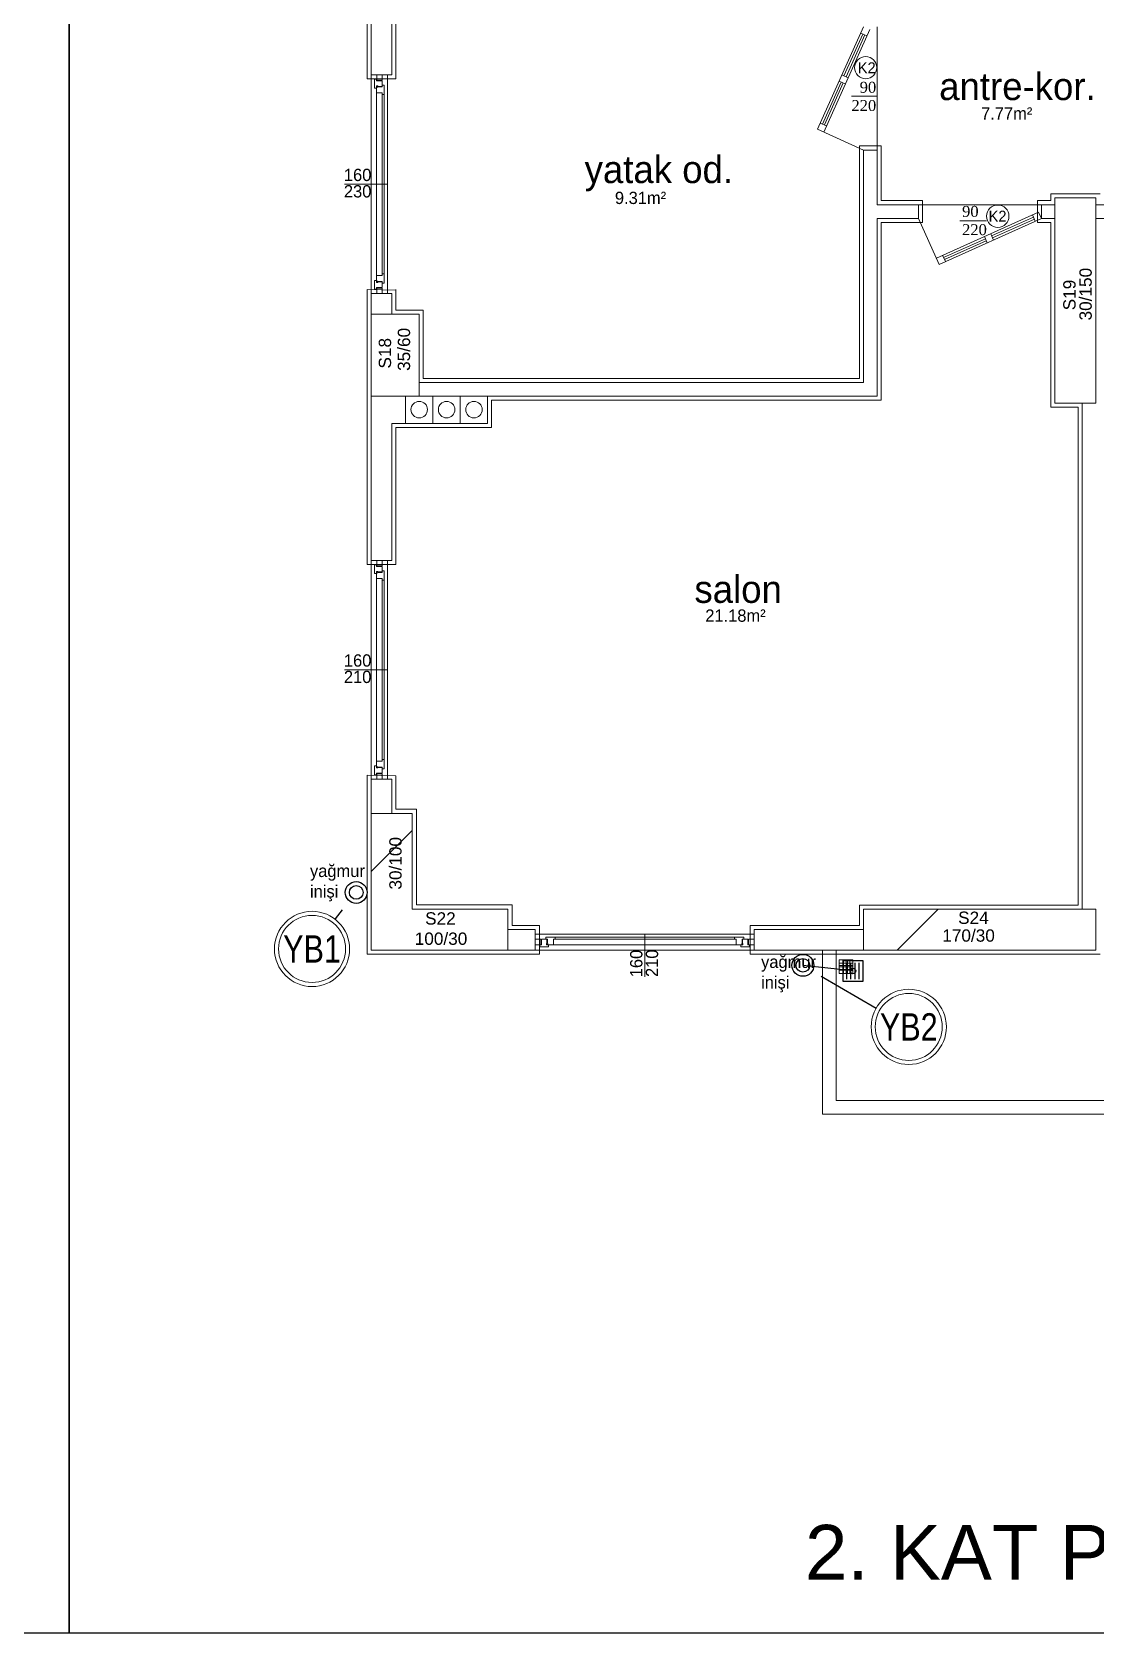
# Model space of a CAD drawing. Header units: centimetres. Extents: x 247352 to 270197, y -444050 to -441150.
# Drawn here: x 256590 to 257368, y -444050 to -442880 of the extents above; entities that cross this region are included whole.
import ezdxf
from ezdxf.enums import TextEntityAlignment as Align

# ---------------------------------------------------------------- set-up
doc = ezdxf.new("R2010")
doc.units = ezdxf.units.CM
for name, color, linetype, lineweight in [('ROTAS-MIMARI', 8, 'Continuous', 13), ('ROTAS-MIMARI-YAZI', 8, 'Continuous', 13), ('ROTAS-SIHHI-YAGMUR-NO', 3, 'Continuous', 18)]:
    doc.layers.add(name, color=color, linetype=linetype, lineweight=lineweight)
for name, color, linetype in [('ROTAS-PAFTA', 144, 'Continuous'), ('ROTAS-PAFTA-YAZI', 7, 'Continuous'), ('ROTAS-SEMBOL-KILAVUZ', 9, 'Continuous'), ('ROTAS-SIHHI-SEMBOL', 5, 'Continuous'), ('ROTAS-SIHHI-YAGMUR', 3, 'Continuous')]:
    doc.layers.add(name, color=color, linetype=linetype)
doc.styles.add('arial_1_18', font='arial.ttf', dxfattribs={"height": 0.2})
doc.styles.add('ROTAS-YAZI', font='arial.ttf')
pattern_1 = [(45, (11759398.05, -21881944.5), (-441.941738, 441.941738), []), (45, (11759840, -21881944.5), (-441.941738, 441.941738), [781.25, -156.25, 0, -156.25])]

# ---------------------------------------------------------------- blocks, each defined once
blk = doc.blocks.new('ROTAS-S2-BALKON-SUZGECI')
for p, q in [((-4.5, -6), (-4.5, 6)), ((-1.5, -6), (-1.5, 6)), ((1.5, -6), (1.5, 6)), ((4.5, -6), (4.5, 6))]:
    blk.add_line(p, q)
blk.add_lwpolyline([(-7.5, -7.5), (7.5, -7.5), (7.5, 7.5), (-7.5, 7.5)], close=True)
blk.add_circle((0, 0), 2)
blk = doc.blocks.new('ROTAS-S2-KOLON-YAGMUR')
at = {"color": 3}
for radius in [8, 5]:
    blk.add_circle((0, 0), radius, dxfattribs=at)
blk = doc.blocks.new('ROTAS-S2-KOLON-NO-YAGMUR')
at = {"color": 1}
for radius in [27.5, 24.5]:
    blk.add_circle((0, 0), radius, dxfattribs=at)
at = {"color": 3, "style": 'ROTAS-YAZI', "width": 0.8}
blk.add_attdef('NO', text='', height=20, dxfattribs=at).set_placement((0, 0), align=Align.MIDDLE_CENTER)

msp = doc.modelspace()

# ---------------------------------------------------------------- hatches: boundary and pattern name
at = {"layer": 'ROTAS-MIMARI', "ltscale": 0.03}
h = msp.add_hatch(dxfattribs=at)
h.set_pattern_fill('ANSI35', color=256, scale=50, style=0)
h.set_pattern_definition(pattern_1)
h.paths.add_polyline_path([(257367.8, -443000.8), (257337.8, -443000.8), (257337.8, -443150.8), (257367.8, -443150.8)])
h.paths.add_polyline_path([(257367.2, -443092.8), (257367.2, -443049.6), (257353.2, -443049.6), (257353.2, -443092.8)], flags=24)
h.paths.add_polyline_path([(257355.4, -443085.3), (257355.4, -443058.3), (257341.4, -443058.3), (257341.4, -443085.3)], flags=24)
h = msp.add_hatch(dxfattribs=at)
h.set_pattern_fill('ANSI35', color=256, scale=50, style=0)
h.set_pattern_definition(pattern_1)
h.paths.add_polyline_path([(256872.8, -443085.8), (256837.8, -443085.8), (256837.8, -443145.8), (256872.8, -443145.8)])
h.paths.add_polyline_path([(256868.7, -443129.7), (256868.7, -443093.5), (256854.7, -443093.5), (256854.7, -443129.7)], flags=24)
h.paths.add_polyline_path([(256854.8, -443127.9), (256854.8, -443100.9), (256840.8, -443100.9), (256840.8, -443127.9)], flags=24)
h = msp.add_hatch(dxfattribs=at)
h.set_pattern_fill('ANSI35', color=256, scale=50, style=0)
h.set_pattern_definition(pattern_1)
h.paths.add_polyline_path([(256867.8, -443450.8), (256837.8, -443450.8), (256837.8, -443550.8), (256937.8, -443550.8), (256937.8, -443520.8), (256867.8, -443520.8)])
h.paths.add_polyline_path([(256862.5, -443508.9), (256862.5, -443465.8), (256848.5, -443465.8), (256848.5, -443508.9)], flags=24)
h.paths.add_polyline_path([(256867.3, -443549.4), (256910.4, -443549.4), (256910.4, -443535.4), (256867.3, -443535.4)], flags=24)
h.paths.add_polyline_path([(256874.8, -443534.6), (256901.9, -443534.6), (256901.9, -443520.6), (256874.8, -443520.6)], flags=24)
h = msp.add_hatch(dxfattribs=at)
h.set_pattern_fill('ANSI35', color=256, scale=50, style=0)
h.set_pattern_definition(pattern_1)
h.paths.add_polyline_path([(257367.8, -443520.8), (257197.8, -443520.8), (257197.8, -443550.8), (257367.8, -443550.8)])
h.paths.add_polyline_path([(257253.1, -443547), (257296.2, -443547), (257296.2, -443533.1), (257253.1, -443533.1)], flags=24)
h.paths.add_polyline_path([(257264.6, -443534.1), (257291.7, -443534.1), (257291.7, -443520.1), (257264.6, -443520.1)], flags=9)

# ---------------------------------------------------------------- linework, layer by layer
for p, q in [((256834.8, -442865.8), (256834.8, -442913.8)), ((256837.8, -442910.8), (256837.8, -442865.8)), ((256852.8, -442910.8), (256852.8, -442865.8)), ((256855.8, -442913.8), (256855.8, -442868.8)), ((257197.8, -442875.8), (257164.2, -442950.6)), ((257207.8, -442875.8), (257207.8, -442965.8)), ((257202.4, -442877.8), (257168.7, -442952.7)), ((257197.3, -442881), (257183.5, -442911.6)), ((257198.7, -442881.6), (257185, -442912.2)), ((257195.8, -442880.3), (257200.3, -442882.4)), ((256852.8, -442910.8), (256837.8, -442910.8)), ((256837.8, -443070.8), (256837.8, -442910.8)), ((256841.8, -442914.8), (256841.8, -442910.8)), ((256845.8, -442910.8), (256845.8, -442914.8)), ((256849.6, -443070.8), (256849.6, -442910.8)), ((257182, -442910.9), (257186.6, -442913)), ((256834.8, -442913.8), (256855.8, -442913.8)), ((256840.2, -442920.5), (256840.2, -442914.1)), ((256840.2, -442914.1), (256841.6, -442914.1)), ((256840.2, -442920.5), (256841.6, -442920.5)), ((256841.6, -442915.3), (256841.6, -442914.1)), ((256841.6, -442915.3), (256845.8, -442915.3)), ((256841.6, -442920.5), (256841.6, -442919)), ((256841.6, -442919), (256842.6, -442919)), ((256841.6, -442919.6), (256842.1, -442919.6)), ((256841.6, -442919.6), (256841.6, -442924)), ((256845.8, -442914.8), (256841.8, -442914.8)), ((256842.1, -442919.9), (256842.1, -442919.6)), ((256842.1, -442919.9), (256842.6, -442919.9)), ((256842.6, -442919.3), (256842.6, -442919)), ((256842.6, -442919.3), (256845.8, -442919.3)), ((256842.6, -442919.6), (256845.8, -442919.6)), ((256842.6, -442919.9), (256842.6, -442919.6)), ((256845.8, -442919.3), (256845.8, -442915.3)), ((256845.8, -442918.4), (256847.2, -442918.4)), ((256845.8, -442918.4), (256845.8, -442919.6)), ((256847.2, -442925.2), (256847.2, -442918.4)), ((257181.5, -442916.2), (257167.7, -442946.8)), ((257182.9, -442916.8), (257169.2, -442947.4)), ((257180, -442915.5), (257184.5, -442917.5)), ((256841.6, -442924), (256841.6, -443057.6)), ((256841.6, -442924), (256845.8, -442924)), ((256845.8, -442925.2), (256845.8, -442924)), ((256845.8, -442925.2), (256845.8, -443056.4)), ((256845.8, -442925.2), (256847.2, -442925.2)), ((256847.2, -443056.4), (256847.2, -442925.2)), ((257189, -442926.5), (257207.8, -442926.5)), ((257170.8, -442948.1), (257166.2, -442946.1)), ((257197.8, -442965.8), (257164.2, -442950.6)), ((257210.8, -442962.8), (257194.8, -442962.8)), ((257194.8, -442962.8), (257194.8, -443132.8)), ((257197.8, -442965.8), (257197.8, -443135.8)), ((257197.8, -442965.8), (257207.8, -442965.8)), ((257207.8, -442965.8), (257207.8, -443005.8)), ((257210.8, -443002.8), (257210.8, -442962.8)), ((256818.2, -442990.8), (256849.6, -442990.8)), ((257241, -443002.8), (257210.8, -443002.8)), ((257241, -443018.8), (257241, -443002.8)), ((257334.8, -443002.8), (257325, -443002.8)), ((257325, -443002.8), (257325, -443018.8)), ((257370.8, -442997.8), (257334.8, -442997.8)), ((257334.8, -442997.8), (257334.8, -443002.8)), ((257238, -443005.8), (257207.8, -443005.8)), ((257207.8, -443015.8), (257207.8, -443145.8)), ((257238, -443015.8), (257207.8, -443015.8)), ((257238, -443015.8), (257238, -443005.8)), ((257328, -443005.8), (257238, -443005.8)), ((257238, -443015.8), (257253.1, -443049.4)), ((257325.9, -443011.2), (257251.1, -443044.9)), ((257328, -443015.8), (257253.1, -443049.4)), ((257322.1, -443014.9), (257291.5, -443028.6)), ((257322.8, -443016.3), (257292.2, -443030.1)), ((257323.4, -443017.8), (257321.4, -443013.3)), ((257328, -443015.8), (257325.9, -443011.2)), ((257337.8, -443005.8), (257328, -443005.8)), ((257328, -443015.8), (257328, -443005.8)), ((257337.8, -443015.8), (257328, -443015.8)), ((257367.8, -443005.8), (257377.3, -443005.8)), ((257367.8, -443015.8), (257377.3, -443015.8)), ((257210.8, -443148.8), (257210.8, -443018.8)), ((257210.8, -443018.8), (257241, -443018.8)), ((257287.7, -443017.6), (257268.3, -443017.6)), ((257288.3, -443033.6), (257286.2, -443029.1)), ((257292.8, -443031.6), (257290.8, -443027)), ((257325, -443018.8), (257334.8, -443018.8)), ((257334.8, -443018.8), (257334.8, -443153.8)), ((257286.9, -443030.7), (257256.4, -443044.4)), ((257287.6, -443032.1), (257257, -443045.9)), ((257255.6, -443042.8), (257257.7, -443047.4)), ((256840.2, -443061.1), (256840.2, -443067.5)), ((256840.2, -443061.1), (256841.6, -443061.1)), ((256841.6, -443057.6), (256845.8, -443057.6)), ((256841.6, -443062), (256841.6, -443057.6)), ((256841.6, -443061.1), (256841.6, -443062.6)), ((256841.6, -443062), (256842.1, -443062)), ((256841.6, -443062.6), (256842.6, -443062.6)), ((256842.1, -443061.7), (256842.6, -443061.7)), ((256842.1, -443061.7), (256842.1, -443062)), ((256842.6, -443061.7), (256842.6, -443062)), ((256842.6, -443062), (256845.8, -443062)), ((256842.6, -443062.3), (256842.6, -443062.6)), ((256842.6, -443062.3), (256845.8, -443062.3)), ((256845.8, -443056.4), (256845.8, -443057.6)), ((256845.8, -443056.4), (256847.2, -443056.4)), ((256845.8, -443063.2), (256845.8, -443062)), ((256845.8, -443062.3), (256845.8, -443066.3)), ((256845.8, -443063.2), (256847.2, -443063.2)), ((256847.2, -443056.4), (256847.2, -443063.2)), ((256834.8, -443067.8), (256834.8, -443085.8)), ((256855.8, -443068.3), (256834.8, -443067.8)), ((256837.8, -443085.8), (256837.8, -443070.8)), ((256852.8, -443070.8), (256837.8, -443070.8)), ((256840.2, -443067.5), (256841.6, -443067.5)), ((256841.6, -443066.3), (256841.6, -443067.5)), ((256841.6, -443066.3), (256845.8, -443066.3)), ((256841.8, -443066.8), (256841.8, -443070.8)), ((256845.8, -443066.8), (256841.8, -443066.8)), ((256845.8, -443070.8), (256845.8, -443066.8)), ((256852.8, -443085.8), (256852.8, -443070.8)), ((256855.8, -443082.8), (256855.8, -443067.8)), ((256834.8, -443085.8), (256834.8, -443145.8)), ((256875.8, -443082.8), (256855.8, -443082.8)), ((256875.8, -443132.8), (256875.8, -443082.8)), ((257194.8, -443132.8), (256875.8, -443132.8)), ((256834.8, -443145.8), (256834.8, -443268.8)), ((256837.8, -443265.8), (256837.8, -443145.8)), ((256862.8, -443145.8), (256862.8, -443165.8)), ((256872.8, -443135.8), (257197.8, -443135.8)), ((256872.8, -443145.8), (257207.8, -443145.8)), ((256882.8, -443145.8), (256882.8, -443165.8)), ((256902.8, -443145.8), (256902.8, -443165.8)), ((256922.8, -443145.8), (256922.8, -443165.8)), ((256925.8, -443168.8), (256925.8, -443148.8)), ((256925.8, -443148.8), (257210.8, -443148.8)), ((257334.8, -443153.8), (257354.8, -443153.8)), ((257354.8, -443153.8), (257354.8, -443517.8)), ((257357.8, -443150.8), (257357.8, -443520.8)), ((256852.8, -443265.8), (256852.8, -443165.8)), ((256922.8, -443165.8), (256852.8, -443165.8)), ((256855.8, -443268.8), (256855.8, -443168.8)), ((256855.8, -443168.8), (256925.8, -443168.8)), ((256834.8, -443268.8), (256855.8, -443268.8)), ((256852.8, -443265.8), (256837.8, -443265.8)), ((256837.8, -443425.8), (256837.8, -443265.8)), ((256840.2, -443275.5), (256840.2, -443269.1)), ((256840.2, -443269.1), (256841.6, -443269.1)), ((256841.6, -443270.3), (256841.6, -443269.1)), ((256841.6, -443270.3), (256845.8, -443270.3)), ((256841.6, -443275.5), (256841.6, -443274)), ((256841.6, -443274), (256842.6, -443274)), ((256841.6, -443274.6), (256842.1, -443274.6)), ((256841.6, -443274.6), (256841.6, -443279)), ((256841.8, -443269.8), (256841.8, -443265.8)), ((256845.8, -443269.8), (256841.8, -443269.8)), ((256842.1, -443274.9), (256842.1, -443274.6)), ((256842.1, -443274.9), (256842.6, -443274.9)), ((256842.6, -443274.3), (256842.6, -443274)), ((256842.6, -443274.3), (256845.8, -443274.3)), ((256842.6, -443274.6), (256845.8, -443274.6)), ((256842.6, -443274.9), (256842.6, -443274.6)), ((256845.8, -443265.8), (256845.8, -443269.8)), ((256845.8, -443274.3), (256845.8, -443270.3)), ((256845.8, -443273.4), (256847.2, -443273.4)), ((256845.8, -443273.4), (256845.8, -443274.6)), ((256847.2, -443280.2), (256847.2, -443273.4)), ((256849.6, -443425.8), (256849.6, -443265.8)), ((256840.2, -443275.5), (256841.6, -443275.5)), ((256841.6, -443279), (256841.6, -443412.6)), ((256841.6, -443279), (256845.8, -443279)), ((256845.8, -443280.2), (256845.8, -443279)), ((256845.8, -443280.2), (256845.8, -443411.4)), ((256845.8, -443280.2), (256847.2, -443280.2)), ((256847.2, -443411.4), (256847.2, -443280.2)), ((256818.2, -443345.8), (256849.6, -443345.8)), ((256841.6, -443412.6), (256845.8, -443412.6)), ((256841.6, -443417), (256841.6, -443412.6)), ((256845.8, -443411.4), (256845.8, -443412.6)), ((256845.8, -443411.4), (256847.2, -443411.4)), ((256847.2, -443411.4), (256847.2, -443418.2)), ((256855.8, -443423.3), (256834.8, -443422.8)), ((256834.8, -443422.8), (256834.8, -443450.7)), ((256837.8, -443450.7), (256837.8, -443425.8)), ((256852.8, -443425.8), (256837.8, -443425.8)), ((256840.2, -443416.1), (256840.2, -443422.5)), ((256840.2, -443416.1), (256841.6, -443416.1)), ((256840.2, -443422.5), (256841.6, -443422.5)), ((256841.6, -443416.1), (256841.6, -443417.6)), ((256841.6, -443417), (256842.1, -443417)), ((256841.6, -443417.6), (256842.6, -443417.6)), ((256841.6, -443421.3), (256841.6, -443422.5)), ((256841.6, -443421.3), (256845.8, -443421.3)), ((256841.8, -443421.8), (256841.8, -443425.8)), ((256845.8, -443421.8), (256841.8, -443421.8)), ((256842.1, -443416.7), (256842.6, -443416.7)), ((256842.1, -443416.7), (256842.1, -443417)), ((256842.6, -443416.7), (256842.6, -443417)), ((256842.6, -443417), (256845.8, -443417)), ((256842.6, -443417.3), (256842.6, -443417.6)), ((256842.6, -443417.3), (256845.8, -443417.3)), ((256845.8, -443418.2), (256845.8, -443417)), ((256845.8, -443417.3), (256845.8, -443421.3)), ((256845.8, -443418.2), (256847.2, -443418.2)), ((256845.8, -443425.8), (256845.8, -443421.8)), ((256852.8, -443450.7), (256852.8, -443425.8)), ((256855.8, -443447.7), (256855.8, -443423.3)), ((256870.8, -443447.7), (256855.8, -443447.7)), ((256870.8, -443517.6), (256870.8, -443447.7)), ((256834.8, -443450.7), (256834.8, -443553.8)), ((256940.8, -443517.6), (256870.8, -443517.6)), ((256940.8, -443532.8), (256940.8, -443517.6)), ((257354.8, -443517.8), (257194.8, -443517.8)), ((257194.8, -443517.8), (257194.8, -443532.8)), ((256937.8, -443535.8), (256957.8, -443535.8)), ((256960.8, -443532.8), (256940.8, -443532.8)), ((256957.8, -443535.8), (256957.8, -443550.8)), ((257117.8, -443539), (256957.8, -443539)), ((256957.8, -443539), (256957.8, -443550.8)), ((256957.8, -443542.8), (256961.8, -443542.8)), ((256960.8, -443553.8), (256960.8, -443532.8)), ((256961.8, -443542.8), (256961.8, -443546.8)), ((256962.3, -443547), (256962.3, -443542.8)), ((256966.3, -443542.8), (256962.3, -443542.8)), ((256972.2, -443541.4), (256965.4, -443541.4)), ((256965.4, -443542.8), (256965.4, -443541.4)), ((256965.4, -443542.8), (256966.6, -443542.8)), ((256966.3, -443546), (256966.3, -443542.8)), ((256966.6, -443546), (256966.6, -443542.8)), ((256972.2, -443542.8), (256971, -443542.8)), ((256971, -443547), (256971, -443542.8)), ((257103.4, -443541.4), (256972.2, -443541.4)), ((256972.2, -443542.8), (256972.2, -443541.4)), ((256972.2, -443542.8), (257103.4, -443542.8)), ((257037.8, -443570.4), (257037.8, -443539)), ((257103.4, -443542.8), (257103.4, -443541.4)), ((257103.4, -443541.4), (257110.2, -443541.4)), ((257103.4, -443542.8), (257104.6, -443542.8)), ((257104.6, -443547), (257104.6, -443542.8)), ((257110.2, -443542.8), (257109, -443542.8)), ((257109, -443546), (257109, -443542.8)), ((257109.3, -443542.8), (257113.3, -443542.8)), ((257109.3, -443546), (257109.3, -443542.8)), ((257110.2, -443542.8), (257110.2, -443541.4)), ((257113.3, -443547), (257113.3, -443542.8)), ((257117.8, -443542.8), (257113.8, -443542.8)), ((257113.8, -443542.8), (257113.8, -443546.8)), ((257194.8, -443532.8), (257114.8, -443532.8)), ((257114.8, -443532.8), (257114.8, -443553.8)), ((257117.8, -443535.8), (257197.8, -443535.8)), ((257117.8, -443535.8), (257117.8, -443550.8)), ((257117.8, -443539), (257117.8, -443550.8)), ((256834.8, -443553.8), (256937.8, -443553.8)), ((256937.8, -443550.8), (256957.8, -443550.8)), ((256937.8, -443553.8), (256960.8, -443553.8)), ((256961.8, -443546.8), (256957.8, -443546.8)), ((257117.8, -443550.8), (256957.8, -443550.8)), ((256962.3, -443547), (256961.1, -443547)), ((256961.1, -443548.4), (256961.1, -443547)), ((256967.5, -443548.4), (256961.1, -443548.4)), ((256966, -443547), (256966, -443546)), ((256966.3, -443546), (256966, -443546)), ((256967.5, -443547), (256966, -443547)), ((256966.9, -443546), (256966.6, -443546)), ((256966.6, -443547), (256966.6, -443546.5)), ((256966.9, -443546.5), (256966.6, -443546.5)), ((256966.6, -443547), (256971, -443547)), ((256966.9, -443546.5), (256966.9, -443546)), ((256967.5, -443548.4), (256967.5, -443547)), ((256971, -443547), (257104.6, -443547)), ((257109, -443547), (257104.6, -443547)), ((257108.1, -443548.4), (257108.1, -443547)), ((257108.1, -443547), (257109.6, -443547)), ((257108.1, -443548.4), (257114.5, -443548.4)), ((257108.7, -443546.5), (257108.7, -443546)), ((257108.7, -443546), (257109, -443546)), ((257108.7, -443546.5), (257109, -443546.5)), ((257109, -443547), (257109, -443546.5)), ((257109.3, -443546), (257109.6, -443546)), ((257109.6, -443547), (257109.6, -443546)), ((257113.3, -443547), (257114.5, -443547)), ((257113.8, -443546.8), (257117.8, -443546.8)), ((257114.5, -443548.4), (257114.5, -443547)), ((257114.8, -443553.8), (257197.8, -443553.8)), ((257117.8, -443550.8), (257197.8, -443550.8)), ((257167.8, -443550.8), (257167.8, -443670.8)), ((257177.8, -443550.8), (257177.8, -443660.8)), ((257197.8, -443553.8), (257370.8, -443553.8)), ((257190.1, -443557.9), (257180.1, -443557.9)), ((257180.1, -443557.9), (257180.1, -443567.9)), ((257190.1, -443557.9), (257180.1, -443557.9)), ((257180.1, -443557.9), (257180.1, -443567.9)), ((257180.1, -443560.4), (257190.1, -443560.4)), ((257180.1, -443561.9), (257190.1, -443561.9)), ((257180.1, -443562.9), (257190.1, -443562.9)), ((257180.1, -443564.9), (257190.1, -443564.9)), ((257180.1, -443565.4), (257190.1, -443565.4)), ((257182.6, -443557.9), (257182.6, -443567.9)), ((257183.1, -443557.9), (257183.1, -443567.9)), ((257185.2, -443557.9), (257185.2, -443567.9)), ((257186.1, -443557.9), (257186.1, -443567.9)), ((257187.8, -443557.9), (257187.8, -443567.9)), ((257190.1, -443567.9), (257190.1, -443557.9)), ((257190.1, -443567.9), (257190.1, -443557.9)), ((257180.1, -443567.9), (257190.1, -443567.9)), ((257180.1, -443567.9), (257190.1, -443567.9)), ((257177.8, -443660.8), (257547.8, -443660.8)), ((257167.8, -443670.8), (257547.8, -443670.8))]:
    msp.add_line(p, q, dxfattribs=at)
for points in [[(257337.8, -443150.8), (257337.8, -443000.8)], [(257337.8, -443000.8), (257367.8, -443000.8)], [(257367.8, -443000.8), (257367.8, -443150.8)], [(256837.8, -443145.8), (256837.8, -443085.8)], [(256837.8, -443085.8), (256872.8, -443085.8)], [(256872.8, -443085.8), (256872.8, -443145.8)], [(256872.8, -443145.8), (256837.8, -443145.8)], [(257367.8, -443150.8), (257337.8, -443150.8)], [(256837.8, -443550.8), (256837.8, -443450.8)], [(256837.8, -443450.8), (256867.8, -443450.8)], [(256867.8, -443450.8), (256867.8, -443520.8)], [(256867.8, -443520.8), (256937.8, -443520.8)], [(256937.8, -443520.8), (256937.8, -443550.8)], [(257197.8, -443550.8), (257197.8, -443520.8)], [(257197.8, -443520.8), (257367.8, -443520.8)], [(257367.8, -443520.8), (257367.8, -443550.8)], [(256937.8, -443550.8), (256837.8, -443550.8)], [(257167.8, -443550.8), (257167.8, -443651.2)], [(257367.8, -443550.8), (257197.8, -443550.8)]]:
    msp.add_lwpolyline(points, dxfattribs=at)
for centre, radius in [((257199.4, -442905.6), 8.14), ((257296, -443014.2), 8.14), ((256872.9, -443155.6), 6.03), ((256892.9, -443155.6), 6.03), ((256912.9, -443155.6), 6.03), ((256826.8, -443508.6), 8), ((256826.8, -443508.6), 5), ((257153.5, -443561.9), 8), ((257153.5, -443561.9), 5)]:
    msp.add_circle(centre, radius, dxfattribs=at)
at = {"layer": 'ROTAS-PAFTA'}
for points in [[(254578, -444050), (256617, -444050), (256617, -441150), (254578, -441150)], [(256617, -444050), (258656, -444050), (258656, -441150), (256617, -441150)]]:
    msp.add_lwpolyline(points, close=True, dxfattribs=at)
at = {"layer": 'ROTAS-SEMBOL-KILAVUZ'}
for p, q in [((256816.5, -443521.3), (256811.3, -443528)), ((257166.9, -443569.9), (257207.1, -443593.2))]:
    msp.add_line(p, q, dxfattribs=at)
at = {"layer": 'ROTAS-SIHHI-YAGMUR'}
msp.add_lwpolyline([(257190.1, -443566), (257153.5, -443561.9)], dxfattribs=at)

# ---------------------------------------------------------------- block references
at = {"layer": 'ROTAS-SIHHI-SEMBOL'}
for name, p in [('ROTAS-S2-KOLON-YAGMUR', (256826.8, -443508.6)), ('ROTAS-S2-KOLON-YAGMUR', (257153.5, -443561.9)), ('ROTAS-S2-BALKON-SUZGECI', (257190.1, -443566))]:
    msp.add_blockref(name, p, dxfattribs=at)
at = {"layer": 'ROTAS-SIHHI-YAGMUR-NO'}
for p, values in [((256794.5, -443549.9), {'NO': 'YB1'}), ((257230.9, -443606.9), {'NO': 'YB2'})]:
    msp.add_blockref('ROTAS-S2-KOLON-NO-YAGMUR', p, dxfattribs=at).add_auto_attribs(values)

# ---------------------------------------------------------------- texts
at = {"layer": 'ROTAS-MIMARI-YAZI', "ltscale": 0.03}
for s, p in [('160', (256817.8, -442988.5)), ('230', (256817.8, -443000.5)), ('160', (256817.8, -443343.5)), ('210', (256817.8, -443355.5))]:
    msp.add_text(s, height=9, dxfattribs=at).set_placement(p)
at = {"layer": 'ROTAS-MIMARI-YAZI', "ltscale": 0.03, "style": 'arial_1_18'}
for s, p in [('30/150', (257364.7, -443090.4)), ('S19', (257352.9, -443083)), ('35/60', (256866.2, -443127.3)), ('S18', (256852.3, -443125.6)), ('30/100', (256860, -443506.5))]:
    msp.add_text(s, height=9, rotation=90, dxfattribs=at).set_placement(p)
for s, p in [('S22', (256877.2, -443532.1)), ('S24', (257267, -443531.6)), ('100/30', (256869.6, -443546.9)), ('170/30', (257255.4, -443544.6))]:
    msp.add_text(s, height=9, dxfattribs=at).set_placement(p)
at = {"layer": 'ROTAS-MIMARI-YAZI', "ltscale": 0.03}
for s, p in [('160', (257036.1, -443570.6)), ('210', (257047.6, -443570.4))]:
    msp.add_text(s, height=9, rotation=90, dxfattribs=at).set_placement(p)
at = {"layer": 'ROTAS-MIMARI-YAZI', "ltscale": 0.03, "char_height": 8}
for s, insert, width, attachment_point in [('K2', (257206.7, -442909.7), 23.892, 9), ('{\\fTimes New Roman|b0|i0|c162|p18;90\\P220}', (257207.1, -442937.4), 23.511, 9), ('{\\fTimes New Roman|b0|i0|c162|p18;90\\P220}', (257269.9, -443006.7), 23.511, 1), ('K2', (257289.3, -443010.2), 23.892, 1)]:
    msp.add_mtext(s, dxfattribs=dict(at, insert=insert, width=width, attachment_point=attachment_point))
at = {"layer": 'ROTAS-MIMARI-YAZI', "ltscale": 0.03}
for s, width, insert, char_height, attachment_point in [('antre-kor.', 237.649, (257367.6, -442909.3), 20, 3), ('7.77m²', 64.717, (257283.8, -442934.6), 9, 1), ('yatak od.', 237.649, (257102.4, -442970), 20, 3), ('9.31m²', 64.717, (257016, -442996.3), 9, 1), ('salon', 237.649, (257138.1, -443276.9), 20, 3), ('21.18m²', 64.717, (257082.1, -443301.7), 9, 1), ('yağmur\\Pinişi', 115.95, (256793, -443515.1), 9, 7), ('yağmur\\Pinişi', 115.95, (257122.9, -443581.6), 9, 7)]:
    msp.add_mtext_dynamic_manual_height_columns(s, width=width, gutter_width=45, heights=[0], dxfattribs=dict(at, insert=insert, char_height=char_height, attachment_point=attachment_point))
at = {"layer": 'ROTAS-PAFTA-YAZI', "style": 'ROTAS-YAZI'}
msp.add_text('2. KAT PLANI.........ÖLÇEK: 1 / 50', height=40, dxfattribs=at).set_placement((257155, -444011))

doc.saveas('drawing.dxf')
